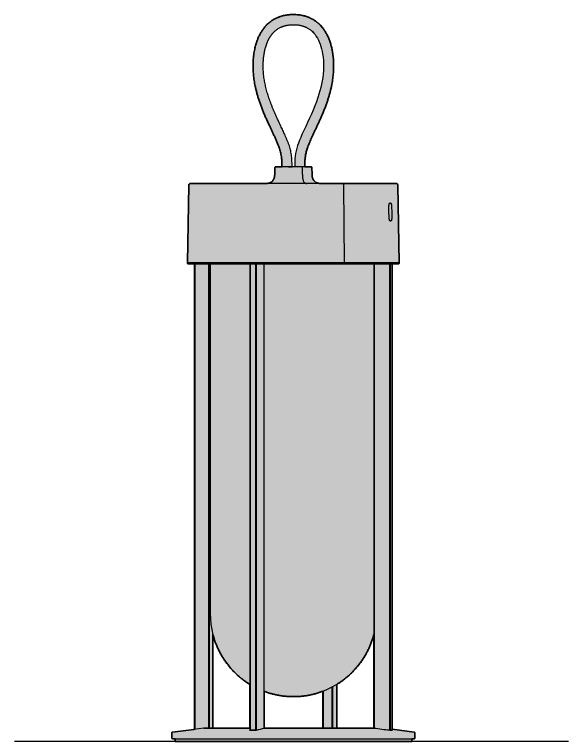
# Model space of a CAD drawing. Header units: millimetres. Extents: x 103 to 812, y 15 to 711.
# Drawn here: x 103.4 to 403.1, y 317.7 to 711.2 of the extents above; entities that cross this region are included whole.
import ezdxf

# ---------------------------------------------------------------- set-up
doc = ezdxf.new("R2010")
doc.units = ezdxf.units.MM
doc.layers.add('Blocks', color=7, linetype='Continuous')
doc.layers.add('Blocks$Fill', color=7, linetype='Continuous', true_color=0xffffff)
for name, color, linetype, lineweight, true_color in [('Blocks$Inner', 7, 'Continuous', 25, 0x007f00), ('Blocks$Outline', 7, 'Continuous', 35, 0xff3f3f), ('Groud', 7, 'Continuous', 25, 0x243775)]:
    doc.layers.add(name, color=color, linetype=linetype, lineweight=lineweight, true_color=true_color)

# ---------------------------------------------------------------- blocks, each defined once
blk = doc.blocks.new('In Vitro Portable Lamp Front')
at = {"layer": 'Blocks$Fill'}
h = blk.add_hatch(color=256, dxfattribs=at)
h.paths.add_polyline_path([(144.64, 311.05), (141.36, 311.05), (141.34, 311.05), (141.33, 311.05), (141.32, 311.05), (141.31, 311.05), (141.3, 311.05), (141.29, 311.05), (141.28, 311.04), (141.27, 311.04), (141.25, 311.04), (141.24, 311.04), (141.23, 311.03), (141.22, 311.03), (141.21, 311.03), (141.2, 311.02), (141.19, 311.02), (141.17, 311.02), (141.16, 311.01), (141.15, 311.01), (141.14, 311), (141.13, 311), (141.12, 310.99), (141.11, 310.98), (141.1, 310.98), (141.09, 310.97), (141.08, 310.96), (141.07, 310.96), (141.06, 310.95), (141.05, 310.94), (141.04, 310.93), (141.03, 310.93), (141.02, 310.92), (141.01, 310.91), (141, 310.9), (140.99, 310.89), (140.98, 310.88), (140.97, 310.87), (140.96, 310.86), (140.96, 310.85), (140.95, 310.84), (140.94, 310.83), (140.94, 310.82), (140.93, 310.81), (140.92, 310.8), (140.92, 310.79), (140.91, 310.78), (140.9, 310.77), (140.9, 310.75), (140.89, 310.74), (140.89, 310.73), (140.89, 310.72), (140.88, 310.71), (140.88, 310.7), (140.88, 310.69), (140.87, 310.68), (140.87, 310.66), (140.87, 310.65), (140.86, 310.64), (140.86, 310.63), (140.86, 310.62), (140.86, 310.61), (140.86, 310.6), (140.86, 310.59), (140.86, 310.57), (140.86, 310.56), (140.77, 307.26), (140.75, 306.69), (140.73, 306.39), (140.72, 306.25), (140.7, 306.1), (140.68, 305.95), (140.65, 305.79), (140.63, 305.64), (140.59, 305.49), (140.56, 305.34), (140.52, 305.18), (140.47, 305.03), (140.42, 304.88), (140.37, 304.76), (140.33, 304.64), (140.28, 304.52), (140.22, 304.41), (140.17, 304.29), (140.11, 304.18), (140.04, 304.06), (139.98, 303.95), (139.91, 303.84), (139.83, 303.73), (139.76, 303.63), (139.68, 303.53), (139.59, 303.43), (139.5, 303.33), (139.41, 303.23), (139.32, 303.14), (139.27, 303.1), (139.22, 303.05), (139.17, 303.01), (139.12, 302.97), (139.07, 302.92), (139.02, 302.88), (138.96, 302.84), (138.91, 302.8), (138.85, 302.77), (138.8, 302.73), (138.74, 302.69), (138.68, 302.66), (138.62, 302.62), (138.57, 302.59), (138.51, 302.56), (138.45, 302.53), (138.38, 302.5), (138.32, 302.47), (138.26, 302.44), (138.2, 302.41), (138.13, 302.39), (138.07, 302.36), (137.94, 302.32), (137.81, 302.27), (137.68, 302.24), (137.54, 302.2), (137.4, 302.17), (137.26, 302.15), (137.12, 302.12), (136.98, 302.1), (136.84, 302.09), (136.69, 302.08), (136.54, 302.07), (136.25, 302.06), (136.25, 302.06), (136.25, 302.06), (136.25, 302.06), (136.25, 302.06), (136.25, 302.06), (136.25, 302.06), (136.25, 302.06), (136.25, 302.06), (136.25, 302.06), (136.25, 302.06), (136.25, 302.06), (136.25, 302.06), (136.25, 302.06), (136.25, 302.05), (136.25, 302.05), (95.3, 302.05), (95.3, 302.05), (95.3, 302.05), (95.28, 302.05), (95.25, 302.05), (95.23, 302.05), (95.21, 302.05), (95.19, 302.04), (95.16, 302.04), (95.14, 302.04), (95.12, 302.03), (95.09, 302.03), (95.07, 302.02), (95.05, 302.02), (95.03, 302.01), (95, 302.01), (94.98, 302), (94.96, 301.99), (94.93, 301.98), (94.91, 301.97), (94.89, 301.96), (94.87, 301.95), (94.84, 301.94), (94.82, 301.93), (94.8, 301.92), (94.78, 301.9), (94.76, 301.89), (94.73, 301.88), (94.71, 301.86), (94.69, 301.85), (94.67, 301.83), (94.65, 301.81), (94.63, 301.8), (94.62, 301.78), (94.6, 301.76), (94.58, 301.75), (94.56, 301.73), (94.54, 301.71), (94.53, 301.69), (94.51, 301.67), (94.5, 301.65), (94.48, 301.63), (94.47, 301.61), (94.45, 301.59), (94.44, 301.56), (94.43, 301.54), (94.42, 301.52), (94.4, 301.5), (94.39, 301.48), (94.38, 301.45), (94.37, 301.43), (94.36, 301.41), (94.36, 301.39), (94.35, 301.36), (94.34, 301.34), (94.33, 301.32), (94.33, 301.29), (94.32, 301.27), (94.32, 301.25), (94.31, 301.22), (94.31, 301.2), (94.31, 301.18), (94.3, 301.16), (94.3, 301.13), (94.3, 301.11), (94.3, 301.09), (94.3, 301.07), (93.56, 259.06), (93.56, 259.05), (93.57, 259.03), (93.57, 259.02), (93.57, 259.01), (93.57, 259), (93.57, 258.99), (93.57, 258.97), (93.57, 258.96), (93.58, 258.95), (93.58, 258.94), (93.58, 258.92), (93.58, 258.91), (93.59, 258.9), (93.59, 258.89), (93.6, 258.88), (93.6, 258.86), (93.61, 258.85), (93.61, 258.84), (93.62, 258.83), (93.62, 258.82), (93.63, 258.81), (93.63, 258.8), (93.64, 258.79), (93.65, 258.78), (93.65, 258.77), (93.66, 258.76), (93.67, 258.75), (93.68, 258.74), (93.68, 258.73), (93.69, 258.72), (93.7, 258.71), (93.71, 258.7), (93.72, 258.69), (93.73, 258.68), (93.73, 258.67), (93.74, 258.67), (93.75, 258.66), (93.76, 258.65), (93.77, 258.64), (93.78, 258.64), (93.79, 258.63), (93.8, 258.62), (93.82, 258.62), (93.83, 258.61), (93.84, 258.6), (93.85, 258.6), (93.86, 258.59), (93.87, 258.59), (93.88, 258.58), (93.89, 258.58), (93.91, 258.58), (93.92, 258.57), (93.93, 258.57), (93.94, 258.57), (93.96, 258.56), (93.97, 258.56), (93.98, 258.56), (93.99, 258.56), (94, 258.55), (94.02, 258.55), (94.03, 258.55), (94.04, 258.55), (94.05, 258.55), (94.06, 258.55), (97.33, 258.55), (97.33, 6.59), (97.06, 6.56), (85.46, 5.04), (85.45, 5.04), (85.44, 5.04), (85.43, 5.04), (85.43, 5.03), (85.42, 5.03), (85.41, 5.03), (85.41, 5.03), (85.4, 5.03), (85.39, 5.02), (85.38, 5.02), (85.38, 5.02), (85.37, 5.02), (85.36, 5.01), (85.36, 5.01), (85.35, 5.01), (85.34, 5), (85.33, 5), (85.33, 5), (85.32, 4.99), (85.31, 4.99), (85.31, 4.98), (85.3, 4.98), (85.29, 4.97), (85.29, 4.97), (85.28, 4.96), (85.27, 4.96), (85.27, 4.95), (85.26, 4.95), (85.26, 4.94), (85.25, 4.94), (85.25, 4.93), (85.24, 4.93), (85.23, 4.92), (85.23, 4.91), (85.22, 4.91), (85.22, 4.9), (85.21, 4.89), (85.21, 4.89), (85.21, 4.88), (85.2, 4.87), (85.2, 4.87), (85.19, 4.86), (85.19, 4.85), (85.19, 4.85), (85.18, 4.84), (85.18, 4.83), (85.18, 4.82), (85.17, 4.82), (85.17, 4.81), (85.17, 4.8), (85.17, 4.79), (85.16, 4.79), (85.16, 4.78), (85.16, 4.77), (85.16, 4.76), (85.16, 4.76), (85.16, 4.75), (85.15, 4.74), (85.15, 4.73), (85.15, 4.73), (85.15, 4.72), (85.15, 4.71), (85.15, 4.71), (85.15, 4.7), (85.15, 4.7), (85.15, 4.7), (85.15, 4.7), (85.15, 4.7), (85.15, 4.7), (85.15, 4.7), (85.15, 4.7), (85.1, 1.86), (85.1, 1.85), (85.1, 1.84), (85.1, 1.83), (85.1, 1.82), (85.1, 1.81), (85.1, 1.8), (85.11, 1.8), (85.11, 1.79), (85.11, 1.78), (85.11, 1.77), (85.11, 1.76), (85.11, 1.75), (85.12, 1.75), (85.12, 1.74), (85.12, 1.73), (85.13, 1.72), (85.13, 1.71), (85.13, 1.7), (85.14, 1.7), (85.14, 1.69), (85.14, 1.68), (85.15, 1.67), (85.15, 1.67), (85.16, 1.66), (85.16, 1.65), (85.17, 1.64), (85.17, 1.64), (85.18, 1.63), (85.18, 1.62), (85.19, 1.62), (85.2, 1.61), (85.2, 1.6), (85.21, 1.6), (85.21, 1.59), (85.22, 1.59), (85.23, 1.58), (85.23, 1.58), (85.24, 1.57), (85.25, 1.57), (85.25, 1.56), (85.26, 1.56), (85.27, 1.55), (85.28, 1.55), (85.28, 1.54), (85.29, 1.54), (85.3, 1.53), (85.31, 1.53), (85.32, 1.53), (85.32, 1.52), (85.33, 1.52), (85.34, 1.52), (85.35, 1.52), (85.36, 1.51), (85.37, 1.51), (85.37, 1.51), (85.38, 1.51), (85.39, 1.51), (85.4, 1.5), (85.41, 1.5), (85.42, 1.5), (85.43, 1.5), (85.43, 1.5), (85.44, 1.5), (85.45, 1.5), (86.86, 1.5), (86.86, 0), (126.36, 0), (214.86, 0), (214.86, 1.5), (216.26, 1.5), (216.27, 1.5), (216.28, 1.5), (216.29, 1.5), (216.3, 1.5), (216.3, 1.5), (216.31, 1.5), (216.32, 1.51), (216.33, 1.51), (216.34, 1.51), (216.35, 1.51), (216.35, 1.51), (216.36, 1.52), (216.37, 1.52), (216.38, 1.52), (216.39, 1.52), (216.4, 1.53), (216.4, 1.53), (216.41, 1.53), (216.42, 1.54), (216.43, 1.54), (216.44, 1.55), (216.44, 1.55), (216.45, 1.56), (216.46, 1.56), (216.47, 1.57), (216.47, 1.57), (216.48, 1.58), (216.49, 1.58), (216.49, 1.59), (216.5, 1.59), (216.5, 1.6), (216.51, 1.6), (216.52, 1.61), (216.52, 1.62), (216.53, 1.62), (216.53, 1.63), (216.54, 1.64), (216.54, 1.64), (216.55, 1.65), (216.55, 1.66), (216.56, 1.67), (216.56, 1.67), (216.57, 1.68), (216.57, 1.69), (216.58, 1.7), (216.58, 1.7), (216.58, 1.71), (216.59, 1.72), (216.59, 1.73), (216.59, 1.74), (216.59, 1.75), (216.6, 1.75), (216.6, 1.76), (216.6, 1.77), (216.6, 1.78), (216.61, 1.79), (216.61, 1.8), (216.61, 1.8), (216.61, 1.81), (216.61, 1.82), (216.61, 1.83), (216.61, 1.84), (216.61, 1.85), (216.61, 1.86), (216.56, 4.7), (216.56, 4.7), (216.56, 4.7), (216.56, 4.7), (216.56, 4.7), (216.56, 4.7), (216.56, 4.7), (216.56, 4.7), (216.56, 4.71), (216.56, 4.71), (216.56, 4.72), (216.56, 4.73), (216.56, 4.73), (216.56, 4.74), (216.56, 4.75), (216.56, 4.76), (216.55, 4.76), (216.55, 4.77), (216.55, 4.78), (216.55, 4.79), (216.55, 4.79), (216.54, 4.8), (216.54, 4.81), (216.54, 4.82), (216.54, 4.82), (216.53, 4.83), (216.53, 4.84), (216.53, 4.85), (216.52, 4.85), (216.52, 4.86), (216.52, 4.87), (216.51, 4.87), (216.51, 4.88), (216.5, 4.89), (216.5, 4.89), (216.49, 4.9), (216.49, 4.91), (216.48, 4.91), (216.48, 4.92), (216.47, 4.93), (216.47, 4.93), (216.46, 4.94), (216.46, 4.94), (216.45, 4.95), (216.44, 4.95), (216.44, 4.96), (216.43, 4.96), (216.43, 4.97), (216.42, 4.97), (216.41, 4.98), (216.41, 4.98), (216.4, 4.99), (216.39, 4.99), (216.39, 5), (216.38, 5), (216.37, 5), (216.36, 5.01), (216.36, 5.01), (216.35, 5.01), (216.34, 5.02), (216.34, 5.02), (216.33, 5.02), (216.32, 5.02), (216.31, 5.03), (216.31, 5.03), (216.3, 5.03), (216.29, 5.03), (216.29, 5.03), (216.28, 5.04), (216.27, 5.04), (216.26, 5.04), (216.26, 5.04), (204.38, 6.59), (204.38, 258.55), (207.65, 258.55), (207.66, 258.55), (207.67, 258.55), (207.68, 258.55), (207.7, 258.55), (207.71, 258.55), (207.72, 258.56), (207.73, 258.56), (207.74, 258.56), (207.76, 258.56), (207.77, 258.57), (207.78, 258.57), (207.79, 258.57), (207.81, 258.58), (207.82, 258.58), (207.83, 258.58), (207.84, 258.59), (207.85, 258.59), (207.86, 258.6), (207.87, 258.6), (207.89, 258.61), (207.9, 258.62), (207.91, 258.62), (207.92, 258.63), (207.93, 258.64), (207.94, 258.64), (207.95, 258.65), (207.96, 258.66), (207.97, 258.67), (207.98, 258.67), (207.99, 258.68), (208, 258.69), (208, 258.7), (208.01, 258.71), (208.02, 258.72), (208.03, 258.73), (208.04, 258.74), (208.04, 258.75), (208.05, 258.76), (208.06, 258.77), (208.07, 258.78), (208.07, 258.79), (208.08, 258.8), (208.08, 258.81), (208.09, 258.82), (208.1, 258.83), (208.1, 258.84), (208.11, 258.85), (208.11, 258.86), (208.12, 258.88), (208.12, 258.89), (208.12, 258.9), (208.13, 258.91), (208.13, 258.92), (208.13, 258.94), (208.14, 258.95), (208.14, 258.96), (208.14, 258.97), (208.14, 258.99), (208.14, 259), (208.15, 259.01), (208.15, 259.02), (208.15, 259.03), (208.15, 259.05), (208.15, 259.06), (207.41, 301.07), (207.41, 301.07), (207.41, 301.09), (207.41, 301.11), (207.41, 301.13), (207.41, 301.16), (207.41, 301.18), (207.4, 301.2), (207.4, 301.22), (207.39, 301.25), (207.39, 301.27), (207.38, 301.29), (207.38, 301.32), (207.37, 301.34), (207.36, 301.36), (207.36, 301.39), (207.35, 301.41), (207.34, 301.43), (207.33, 301.45), (207.32, 301.48), (207.31, 301.5), (207.3, 301.52), (207.28, 301.54), (207.27, 301.56), (207.26, 301.59), (207.24, 301.61), (207.23, 301.63), (207.22, 301.65), (207.2, 301.67), (207.18, 301.69), (207.17, 301.71), (207.15, 301.73), (207.13, 301.75), (207.12, 301.76), (207.1, 301.78), (207.08, 301.8), (207.06, 301.81), (207.04, 301.83), (207.02, 301.85), (207, 301.86), (206.98, 301.88), (206.96, 301.89), (206.93, 301.9), (206.91, 301.92), (206.89, 301.93), (206.87, 301.94), (206.85, 301.95), (206.82, 301.96), (206.8, 301.97), (206.78, 301.98), (206.76, 301.99), (206.73, 302), (206.71, 302.01), (206.69, 302.01), (206.66, 302.02), (206.64, 302.02), (206.62, 302.03), (206.59, 302.03), (206.57, 302.04), (206.55, 302.04), (206.53, 302.04), (206.5, 302.05), (206.48, 302.05), (206.46, 302.05), (206.44, 302.05), (206.41, 302.05), (206.41, 302.05), (177.49, 302.05), (165.46, 302.05), (165.46, 302.05), (165.46, 302.06), (165.46, 302.06), (165.46, 302.06), (165.46, 302.06), (165.46, 302.06), (165.46, 302.06), (165.46, 302.06), (165.46, 302.06), (165.46, 302.06), (165.46, 302.06), (165.46, 302.06), (165.46, 302.06), (165.46, 302.06), (165.46, 302.06), (165.46, 302.06), (165.46, 302.06), (165.46, 302.06), (165.46, 302.06), (165.46, 302.06), (165.46, 302.06), (165.46, 302.06), (165.46, 302.06), (165.46, 302.06), (165.46, 302.06), (165.46, 302.06), (165.46, 302.06), (165.46, 302.06), (165.46, 302.06), (165.46, 302.06), (165.46, 302.06), (165.46, 302.06), (165.46, 302.06), (165.46, 302.06), (165.46, 302.06), (165.17, 302.07), (165.02, 302.08), (164.88, 302.09), (164.74, 302.1), (164.59, 302.12), (164.45, 302.14), (164.31, 302.17), (164.18, 302.2), (164.04, 302.23), (163.91, 302.27), (163.77, 302.31), (163.65, 302.36), (163.52, 302.41), (163.46, 302.44), (163.39, 302.46), (163.33, 302.49), (163.27, 302.52), (163.21, 302.55), (163.15, 302.59), (163.1, 302.62), (163.04, 302.65), (162.98, 302.69), (162.93, 302.72), (162.87, 302.76), (162.82, 302.79), (162.77, 302.83), (162.71, 302.87), (162.66, 302.91), (162.61, 302.95), (162.56, 302.99), (162.51, 303.04), (162.41, 303.12), (162.32, 303.22), (162.23, 303.31), (162.14, 303.41), (162.05, 303.51), (161.97, 303.61), (161.9, 303.71), (161.82, 303.82), (161.75, 303.93), (161.67, 304.06), (161.59, 304.2), (161.52, 304.33), (161.46, 304.47), (161.4, 304.61), (161.34, 304.75), (161.29, 304.89), (161.24, 305.04), (161.2, 305.18), (161.16, 305.32), (161.12, 305.47), (161.09, 305.61), (161.07, 305.75), (161.04, 305.89), (161.02, 306.03), (161, 306.18), (160.98, 306.45), (160.96, 306.73), (160.94, 307.26), (160.86, 310.56), (160.86, 310.57), (160.86, 310.59), (160.85, 310.6), (160.85, 310.61), (160.85, 310.62), (160.85, 310.63), (160.85, 310.64), (160.85, 310.65), (160.84, 310.66), (160.84, 310.68), (160.84, 310.69), (160.83, 310.7), (160.83, 310.71), (160.83, 310.72), (160.82, 310.73), (160.82, 310.74), (160.81, 310.75), (160.81, 310.77), (160.8, 310.78), (160.8, 310.79), (160.79, 310.8), (160.78, 310.81), (160.78, 310.82), (160.77, 310.83), (160.76, 310.84), (160.76, 310.85), (160.75, 310.86), (160.74, 310.87), (160.73, 310.88), (160.72, 310.89), (160.71, 310.9), (160.71, 310.91), (160.7, 310.92), (160.69, 310.93), (160.68, 310.93), (160.67, 310.94), (160.66, 310.95), (160.65, 310.96), (160.64, 310.96), (160.63, 310.97), (160.62, 310.98), (160.6, 310.98), (160.59, 310.99), (160.58, 311), (160.57, 311), (160.56, 311.01), (160.55, 311.01), (160.54, 311.02), (160.53, 311.02), (160.51, 311.02), (160.5, 311.03), (160.49, 311.03), (160.48, 311.03), (160.47, 311.04), (160.46, 311.04), (160.45, 311.04), (160.43, 311.04), (160.42, 311.05), (160.41, 311.05), (160.4, 311.05), (160.39, 311.05), (160.38, 311.05), (160.37, 311.05), (160.36, 311.05), (157.07, 311.05), (157.07, 311.23), (157.07, 311.88), (157.07, 311.88), (157.07, 311.88), (157.07, 311.88), (157.07, 311.88), (157.07, 311.88), (157.07, 311.88), (157.07, 311.88), (157.07, 311.88), (157.07, 311.88), (157.07, 311.88), (157.07, 311.88), (157.07, 311.88), (157.07, 311.88), (157.07, 311.88), (157.07, 311.88), (157.07, 311.88), (157.07, 311.88), (157.07, 311.88), (157.07, 311.88), (157.07, 311.88), (157.07, 311.88), (157.07, 311.88), (157.07, 311.88), (157.07, 311.88), (157.07, 311.88), (157.07, 311.88), (157.07, 311.88), (157.07, 311.88), (157.07, 311.88), (157.07, 311.88), (157.07, 311.88), (157.07, 311.88), (157.07, 311.88), (157.07, 311.88), (157.07, 311.88), (157.07, 311.88), (157.07, 311.88), (157.07, 311.88), (157.07, 311.88), (157.07, 311.88), (157.07, 311.88), (157.07, 311.88), (157.07, 311.88), (157.07, 311.88), (157.07, 311.88), (157.07, 311.88), (157.07, 311.88), (157.07, 311.88), (157.07, 311.88), (157.07, 311.88), (157.07, 311.88), (157.07, 311.88), (157.07, 311.88), (157.07, 311.88), (157.07, 311.88), (157.07, 311.88), (157.07, 311.88), (157.05, 312.62), (157.07, 313.36), (157.09, 314.12), (157.11, 314.5), (157.17, 315.27), (157.26, 316.07), (157.33, 316.56), (157.4, 317.05), (157.49, 317.55), (157.59, 318.05), (157.7, 318.57), (157.82, 319.08), (157.96, 319.64), (158.12, 320.19), (158.3, 320.77), (158.49, 321.34), (158.7, 321.94), (158.92, 322.53), (159.41, 323.76), (160.56, 326.41), (166.08, 338.4), (166.94, 340.42), (167.77, 342.5), (168.55, 344.56), (169.25, 346.58), (169.87, 348.51), (170.43, 350.4), (170.91, 352.23), (171.33, 354.02), (171.68, 355.72), (171.97, 357.36), (172.2, 358.94), (172.38, 360.46), (172.51, 361.92), (172.59, 363.31), (172.64, 364.62), (172.65, 365.84), (172.63, 367), (172.59, 368.08), (172.52, 369.08), (172.41, 370.39), (172.23, 371.91), (172.11, 372.76), (171.96, 373.61), (171.79, 374.52), (171.59, 375.47), (171.35, 376.46), (171.06, 377.5), (170.89, 378.05), (170.72, 378.59), (170.39, 379.53), (170.21, 380.02), (170.02, 380.5), (169.81, 381), (169.59, 381.49), (169.35, 381.99), (169.1, 382.49), (168.9, 382.89), (168.68, 383.29), (168.46, 383.67), (168.24, 384.04), (168.03, 384.39), (167.8, 384.74), (167.59, 385.06), (167.37, 385.37), (167.1, 385.74), (166.83, 386.1), (166.57, 386.42), (166.31, 386.74), (166.07, 387.02), (165.83, 387.29), (165.38, 387.76), (164.92, 388.22), (164.48, 388.63), (164.18, 388.89), (163.94, 389.1), (163.63, 389.35), (163.27, 389.63), (162.93, 389.88), (162.59, 390.12), (162.08, 390.45), (161.61, 390.74), (161.17, 391), (160.74, 391.23), (160.35, 391.43), (159.98, 391.6), (159.64, 391.76), (159.32, 391.9), (158.93, 392.06), (158.58, 392.19), (158.25, 392.31), (157.93, 392.42), (157.58, 392.53), (157.16, 392.65), (156.68, 392.78), (156.14, 392.92), (155.58, 393.04), (154.93, 393.16), (154.27, 393.26), (153.6, 393.34), (152.92, 393.41), (152.23, 393.45), (151.54, 393.48), (150.82, 393.49), (150.11, 393.48), (149.62, 393.46), (149.13, 393.43), (148.62, 393.4), (148.12, 393.35), (147.6, 393.28), (147.08, 393.21), (146.55, 393.12), (146.03, 393.02), (145.49, 392.9), (144.95, 392.77), (144.4, 392.61), (143.86, 392.44), (143.26, 392.24), (142.73, 392.04), (142.27, 391.85), (141.89, 391.68), (141.33, 391.42), (140.89, 391.19), (140.57, 391.02), (140.19, 390.8), (139.74, 390.53), (139.24, 390.2), (138.96, 390.01), (138.68, 389.81), (138.37, 389.58), (138.07, 389.35), (137.75, 389.08), (137.43, 388.81), (137.08, 388.5), (136.75, 388.19), (136.39, 387.84), (136.05, 387.48), (135.72, 387.11), (135.39, 386.74), (135.09, 386.37), (134.8, 386), (134.52, 385.64), (134.25, 385.26), (134, 384.9), (133.76, 384.53), (133.54, 384.18), (133.32, 383.82), (132.91, 383.11), (132.68, 382.67), (132.45, 382.23), (132.24, 381.8), (132.05, 381.38), (131.69, 380.57), (131.39, 379.81), (131.13, 379.09), (130.89, 378.4), (130.71, 377.83), (130.54, 377.26), (130.38, 376.67), (130.22, 376.07), (130.07, 375.45), (129.93, 374.82), (129.78, 374.08), (129.65, 373.33), (129.52, 372.55), (129.41, 371.77), (129.31, 370.95), (129.23, 370.14), (129.15, 369.29), (129.1, 368.44), (129.05, 367.57), (129.03, 366.69), (129.02, 365.78), (129.03, 364.88), (129.06, 363.62), (129.14, 362.29), (129.25, 360.88), (129.42, 359.4), (129.63, 357.86), (129.89, 356.28), (130.22, 354.63), (130.6, 352.93), (131.04, 351.17), (131.56, 349.32), (132.15, 347.42), (132.81, 345.48), (133.53, 343.48), (134.33, 341.45), (136.07, 337.32), (141.15, 326.36), (141.93, 324.57), (142.69, 322.72), (143.14, 321.49), (143.35, 320.89), (143.55, 320.28), (143.73, 319.67), (143.89, 319.05), (144.03, 318.44), (144.16, 317.82), (144.27, 317.18), (144.36, 316.54), (144.43, 316.02), (144.48, 315.5), (144.56, 314.43), (144.61, 313.36)], flags=0)
h.paths.add_polyline_path([(127.37, 7.25), (107.32, 7.25), (107.32, 57.88), (107.6, 56.84), (107.91, 55.8), (108.25, 54.77), (108.61, 53.74), (109, 52.72), (109.41, 51.71), (109.85, 50.71), (110.31, 49.72), (110.8, 48.74), (111.31, 47.77), (111.85, 46.82), (112.4, 45.87), (112.98, 44.95), (113.59, 44.03), (114.21, 43.13), (114.85, 42.25), (115.52, 41.39), (116.2, 40.54), (116.9, 39.72), (117.62, 38.91), (118.36, 38.12), (119.12, 37.35), (119.88, 36.6), (120.67, 35.88), (121.47, 35.17), (122.28, 34.49), (123.1, 33.83), (123.94, 33.19), (124.78, 32.57), (125.63, 31.98), (126.5, 31.41), (127.37, 30.87)], flags=0)
h.paths.add_polyline_path([(134.97, 27.15), (135.92, 26.8), (136.88, 26.48), (137.84, 26.17), (138.82, 25.89), (139.8, 25.63), (140.79, 25.39), (141.78, 25.17), (142.78, 24.98), (143.78, 24.81), (144.79, 24.66), (145.8, 24.53), (146.81, 24.43), (147.82, 24.35), (148.83, 24.3), (149.85, 24.26), (150.86, 24.25), (151.83, 24.26), (152.8, 24.29), (153.78, 24.35), (154.77, 24.42), (155.76, 24.52), (156.76, 24.64), (157.75, 24.78), (158.75, 24.95), (159.76, 25.14), (160.76, 25.35), (161.76, 25.59), (162.76, 25.85), (163.76, 26.14), (164.76, 26.45), (165.75, 26.79), (166.74, 27.15), (166.74, 7.25), (156.05, 7.25), (135.22, 7.25), (134.97, 7.25)], flags=0)
h.paths.add_polyline_path([(174.34, 30.87), (175.28, 31.46), (176.21, 32.07), (177.12, 32.71), (178.01, 33.37), (178.89, 34.05), (179.75, 34.75), (180.6, 35.48), (181.42, 36.22), (182.23, 36.99), (183.01, 37.77), (183.77, 38.57), (184.52, 39.39), (185.24, 40.22), (185.94, 41.07), (186.61, 41.93), (187.26, 42.8), (187.89, 43.69), (188.5, 44.59), (189.08, 45.5), (189.64, 46.42), (190.17, 47.35), (190.67, 48.29), (191.16, 49.23), (191.61, 50.18), (192.05, 51.13), (192.46, 52.09), (192.84, 53.05), (193.2, 54.01), (193.53, 54.98), (193.84, 55.95), (194.13, 56.91), (194.4, 57.88), (194.4, 7.25), (194.37, 7.25), (174.33, 7.25), (174.34, 30.86)], flags=0)
h.paths.add_polyline_path([(162.15, 383.15), (162.6, 382.6), (163.24, 381.69), (163.83, 380.72), (164.37, 379.7), (164.86, 378.64), (165.29, 377.53), (165.73, 376.24), (166.1, 374.91), (166.41, 373.55), (166.67, 372.17), (166.92, 370.39), (167.09, 368.58), (167.17, 366.77), (167.18, 364.94), (167.11, 363.11), (166.96, 361.29), (166.75, 359.47), (166.47, 357.65), (166.11, 355.81), (165.7, 353.98), (165.23, 352.16), (164.71, 350.35), (164.14, 348.56), (163.34, 346.28), (162.48, 344.03), (161.57, 341.79), (154.82, 326.99), (154.19, 325.48), (153.59, 323.93), (153.12, 322.58), (152.71, 321.19), (152.35, 319.78), (152.07, 318.35), (151.84, 316.88), (151.69, 315.38), (151.6, 313.91), (151.57, 311.88), (151.58, 311.46), (151.59, 311.05), (150.14, 311.05), (150.13, 312.49), (150.1, 313.91), (150.06, 314.64), (150.01, 315.36), (149.95, 316.08), (149.87, 316.8), (149.78, 317.52), (149.67, 318.23), (149.55, 318.93), (149.4, 319.63), (149.24, 320.32), (149.06, 321.01), (148.87, 321.67), (148.66, 322.34), (148.4, 323.11), (148.13, 323.89), (147.54, 325.39), (146.35, 328.21), (140.82, 340.2), (139.46, 343.42), (138.32, 346.41), (137.82, 347.81), (137.37, 349.16), (136.97, 350.44), (136.55, 351.87), (136.18, 353.26), (135.85, 354.64), (135.55, 356.01), (135.29, 357.37), (135.06, 358.71), (134.85, 360.28), (134.69, 361.83), (134.58, 363.36), (134.53, 364.87), (134.52, 366.1), (134.55, 367.32), (134.61, 368.51), (134.7, 369.7), (134.81, 370.7), (134.96, 371.76), (135.15, 372.86), (135.26, 373.44), (135.38, 374.01), (135.63, 375.02), (135.77, 375.54), (135.92, 376.06), (136.08, 376.58), (136.26, 377.11), (136.41, 377.53), (136.57, 377.95), (136.73, 378.37), (136.91, 378.79), (137.1, 379.2), (137.39, 379.8), (137.64, 380.29), (137.83, 380.63), (137.98, 380.9), (138.17, 381.22), (138.38, 381.54), (138.62, 381.91), (138.88, 382.29), (139.15, 382.65), (139.43, 383), (139.71, 383.33), (140.03, 383.68), (140.36, 384.02), (140.68, 384.33), (141.01, 384.63), (141.33, 384.91), (141.65, 385.17), (141.98, 385.41), (142.32, 385.65), (142.67, 385.88), (143.03, 386.09), (143.4, 386.3), (143.78, 386.49), (144.16, 386.67), (144.55, 386.84), (144.9, 386.98), (145.18, 387.09), (145.55, 387.21), (145.91, 387.32), (146.17, 387.4), (146.5, 387.48), (146.88, 387.58), (147.32, 387.67), (147.61, 387.72), (147.89, 387.77), (148.2, 387.81), (148.51, 387.86), (149.12, 387.92), (149.72, 387.96), (150.32, 387.98), (150.9, 387.99), (151.34, 387.99), (151.78, 387.97), (152.2, 387.95), (152.62, 387.91), (153.01, 387.88), (153.41, 387.83), (153.77, 387.78), (154.12, 387.72), (154.46, 387.65), (154.79, 387.58), (155.09, 387.51), (155.38, 387.44), (155.63, 387.37), (155.88, 387.3), (156.22, 387.19), (156.51, 387.09), (156.74, 387), (156.96, 386.92), (157.2, 386.82), (157.43, 386.72), (157.69, 386.6), (157.96, 386.48), (158.24, 386.33), (158.53, 386.17), (158.83, 386), (159.13, 385.81), (159.46, 385.6), (159.77, 385.38), (160.1, 385.13), (160.43, 384.87), (160.66, 384.67), (160.88, 384.47), (161.09, 384.28), (161.27, 384.11), (161.45, 383.93), (161.59, 383.78), (161.72, 383.64)], flags=0)
at = {"layer": 'Blocks$Inner'}
for p, q in [((147.78, 311.05), (147.78, 311.05)), ((151.57, 311.91), (151.57, 311.88)), ((140.86, 310.56), (140.77, 307.26)), ((160.94, 307.26), (160.86, 310.56)), ((208.15, 259.06), (207.41, 301.07)), ((97.33, 258.55), (97.33, 6.59)), ((97.46, 258.55), (97.46, 6.61)), ((104.94, 258.55), (104.94, 7.25)), ((105.3, 258.55), (105.3, 7.25)), ((105.86, 258.55), (105.86, 69.25)), ((127.52, 258.55), (127.52, 6.25)), ((130.35, 258.55), (130.35, 6.25)), ((130.66, 258.55), (130.66, 6.25)), ((134.94, 258.55), (134.94, 7.17)), ((134.97, 7.18), (134.97, 258.55)), ((194.58, 258.55), (194.58, 7.22)), ((202.89, 258.55), (202.89, 6.25)), ((203.19, 258.55), (203.19, 6.25)), ((107.29, 57.97), (107.29, 7.25)), ((107.32, 7.25), (107.32, 57.88)), ((171.72, 29.38), (171.72, 7.25)), ((172.06, 29.56), (172.06, 7.25)), ((166.74, 27.15), (166.74, 7.25)), ((166.91, 27.21), (166.91, 7.25)), ((85.15, 4.7), (85.1, 1.86)), ((129.53, 6.25), (129.53, 6.1)), ((131.03, 6.16), (131.03, 6.25)), ((216.61, 1.86), (216.56, 4.7))]:
    blk.add_line(p, q, dxfattribs=at)
for points in [[(160.89, 384.48), (161.17, 384.22), (161.91, 383.44), (162.6, 382.6), (163.24, 381.69), (163.83, 380.72), (164.37, 379.7), (164.86, 378.64), (165.29, 377.53), (165.73, 376.24), (166.1, 374.91), (166.41, 373.55), (166.67, 372.17), (166.92, 370.39), (167.09, 368.58), (167.17, 366.77), (167.18, 364.94), (167.11, 363.11), (166.96, 361.29), (166.75, 359.47), (166.47, 357.65), (166.11, 355.81), (165.7, 353.98), (165.23, 352.16), (164.71, 350.35), (164.14, 348.56), (163.34, 346.28), (162.48, 344.03), (161.57, 341.79), (160.6, 339.56), (159.6, 337.34), (158.57, 335.12), (157.52, 332.89), (156.83, 331.43), (156.15, 329.96), (155.48, 328.48), (154.82, 326.99), (154.19, 325.48), (153.59, 323.93), (153.12, 322.58), (152.71, 321.19), (152.35, 319.78), (152.07, 318.35), (151.84, 316.88), (151.69, 315.38), (151.6, 313.91), (151.57, 312.47), (151.57, 311.88)], [(160.36, 311.05), (155.41, 311.05), (141.36, 311.05)], [(148.15, 311.05), (148.41, 311.05), (148.66, 311.05), (148.89, 311.05), (149.11, 311.05), (149.31, 311.05), (149.5, 311.05), (149.66, 311.05), (149.81, 311.05), (149.92, 311.05), (150.02, 311.05), (150.08, 311.05), (150.13, 311.05), (150.09, 311.05), (150.03, 311.05), (149.94, 311.05), (149.82, 311.05), (149.68, 311.05), (149.52, 311.05), (149.34, 311.05), (149.13, 311.05), (148.91, 311.05), (148.68, 311.05), (148.43, 311.05), (148.18, 311.05), (147.91, 311.05), (147.64, 311.05), (147.37, 311.05), (147.09, 311.05), (146.82, 311.05), (146.56, 311.05), (146.31, 311.05), (146.06, 311.05)], [(155.41, 311.05), (155.46, 311.04), (155.5, 311.01), (155.54, 310.97), (155.58, 310.91), (155.61, 310.83), (155.63, 310.75), (155.64, 310.66), (155.65, 310.56), (155.69, 307.26)], [(157.07, 311.05), (157.07, 311.23), (157.07, 311.88)], [(94.3, 301.07), (93.56, 259.06)], [(206.41, 302.05), (177.49, 302.05), (95.3, 302.05)], [(177.49, 302.05), (177.57, 302.04), (177.65, 301.99), (177.73, 301.92), (177.8, 301.82), (177.86, 301.7), (177.9, 301.56), (177.94, 301.4), (177.96, 301.24), (177.97, 301.07), (178.32, 259.06), (178.32, 258.96), (178.31, 258.86), (178.28, 258.78), (178.25, 258.7), (178.22, 258.64), (178.18, 258.59), (178.13, 258.56), (178.08, 258.55)], [(202.63, 283.56), (202.58, 286.97), (202.53, 289.66)], [(203.99, 289.66), (204.05, 286.24), (204.09, 283.56)], [(208.15, 259.06), (178.32, 259.06), (93.56, 259.06)], [(94.06, 258.55), (127.37, 258.55), (127.52, 258.55), (130.35, 258.55), (130.66, 258.55), (130.81, 258.55), (178.08, 258.55), (202.6, 258.55), (202.89, 258.55), (203.19, 258.55), (204.36, 258.55), (207.65, 258.55)], [(127.37, 258.55), (127.37, 6.25), (127.52, 6.25), (130.35, 6.25), (130.66, 6.25), (131.38, 6.25)], [(194.4, 258.55), (194.4, 7.25), (194.32, 7.25), (135.25, 7.25), (134.97, 7.25)], [(201.86, 6.25), (202.89, 6.25), (203.19, 6.25), (204.36, 6.25), (204.37, 258.55), (204.36, 6.25)], [(174.34, 7.25), (174.34, 30.86), (174.33, 7.25)], [(102.41, 7.25), (127.37, 7.25), (102.37, 7.25), (97.06, 6.56), (85.46, 5.04)], [(127.41, 6.25), (127.1, 6.1), (130.8, 6.1)], [(135.22, 7.25), (156.05, 7.25), (194.37, 7.25)], [(202.98, 6.1), (204.51, 6.1), (203.5, 6.25)], [(216.26, 5.04), (204.38, 6.59)], [(85.45, 1.5), (157.86, 1.5), (216.26, 1.5)], [(86.86, 1.5), (86.86, 0), (126.36, 0), (214.86, 0), (214.86, 1.5)]]:
    blk.add_lwpolyline(points, dxfattribs=at)
for centre, radius, start, end in [((141.36, 310.55), 0.5, 90, 178.5), ((160.36, 310.55), 0.5, 1.5, 90), ((95.3, 301.05), 1, 89.9999, 179), ((206.41, 301.05), 1, 1, 90.0001), ((94.06, 259.05), 0.5, 179, 270), ((207.65, 259.05), 0.5, 270, 1), ((150.86, 69.25), 45, 180, 238.5383), ((150.86, 69.25), 45, 270, 345.3596), ((150.86, 69.25), 45, 249.3261, 270), ((85.5, 4.69), 0.35, 97.4453, 179), ((216.21, 4.69), 0.35, 1, 82.5547), ((85.45, 1.85), 0.35, 179, 270), ((216.26, 1.85), 0.35, 270, 1)]:
    blk.add_arc(centre, radius, start, end, dxfattribs=at)
at = {"layer": 'Blocks$Inner', "extrusion": (0, 0, -1)}
blk.add_arc((-102.41, 6.9), 0.35, 82.5547, 90, dxfattribs=at)
at = {"layer": 'Blocks$Inner'}
for points, knots in [([(157.07, 311.88), (157.07, 311.99), (157.07, 312.16), (157.06, 312.42), (157.05, 312.67), (157.06, 312.99), (157.06, 313.36), (157.08, 313.74), (157.09, 314.12), (157.12, 314.63), (157.17, 315.28), (157.26, 316.13), (157.4, 317.06), (157.58, 318.07), (157.82, 319.12), (158.12, 320.21), (158.49, 321.37), (158.92, 322.55), (159.41, 323.79), (159.96, 325.08), (160.56, 326.43), (161.23, 327.88), (161.95, 329.44), (162.74, 331.1), (163.55, 332.82), (164.39, 334.62), (165.24, 336.48), (166.1, 338.42), (166.95, 340.43), (167.78, 342.49), (168.55, 344.54), (169.25, 346.54), (169.88, 348.49), (170.43, 350.37), (170.92, 352.21), (171.33, 353.98), (171.68, 355.69), (171.97, 357.34), (172.2, 358.92), (172.38, 360.44), (172.51, 361.89), (172.6, 363.28), (172.64, 364.59), (172.65, 365.82), (172.63, 366.97), (172.59, 368.05), (172.54, 368.96), (172.47, 369.73), (172.41, 370.41), (172.33, 371.14), (172.23, 371.93), (172.11, 372.76), (171.96, 373.63), (171.79, 374.53), (171.59, 375.49), (171.35, 376.48), (171.06, 377.53), (170.74, 378.55), (170.39, 379.55), (170.02, 380.52), (169.59, 381.5), (169.14, 382.43), (168.69, 383.28), (168.26, 384.03), (167.82, 384.73), (167.35, 385.41), (166.85, 386.08), (166.33, 386.72), (165.85, 387.27), (165.48, 387.67), (165.22, 387.93), (165.06, 388.08), (164.92, 388.22), (164.79, 388.34), (164.68, 388.45), (164.57, 388.54), (164.47, 388.64), (164.34, 388.75), (164.16, 388.91), (163.92, 389.12), (163.61, 389.36), (163.28, 389.62), (162.93, 389.88), (162.54, 390.16), (162.1, 390.44), (161.62, 390.74), (161.17, 391), (160.75, 391.22), (160.36, 391.43), (159.99, 391.6), (159.65, 391.76), (159.3, 391.91), (158.94, 392.05), (158.59, 392.19), (158.25, 392.31), (157.92, 392.42), (157.56, 392.54), (157.14, 392.66), (156.66, 392.79), (156.14, 392.92), (155.34, 393.09), (154.26, 393.27), (152.91, 393.42), (151.52, 393.49), (150.26, 393.49), (149.12, 393.44), (148.11, 393.35), (147.07, 393.22), (146.02, 393.03), (144.94, 392.77), (144.02, 392.5), (143.28, 392.25), (142.75, 392.05), (142.29, 391.86), (141.91, 391.69), (141.6, 391.55), (141.37, 391.44), (141.21, 391.36), (141.1, 391.3), (141, 391.25), (140.88, 391.19), (140.73, 391.11), (140.5, 390.98), (140.16, 390.79), (139.72, 390.52), (139.21, 390.19), (138.66, 389.8), (138.05, 389.34), (137.4, 388.8), (136.73, 388.18), (136.05, 387.49), (135.4, 386.76), (134.8, 386.02), (134.25, 385.28), (133.76, 384.55), (133.32, 383.83), (132.88, 383.06), (132.45, 382.25), (132.05, 381.4), (131.7, 380.59), (131.39, 379.82), (131.13, 379.1), (130.84, 378.25), (130.53, 377.25), (130.21, 376.06), (129.91, 374.75), (129.64, 373.31), (129.4, 371.75), (129.21, 370.12), (129.09, 368.43), (129.02, 366.67), (129.02, 365.06), (129.06, 363.59), (129.13, 362.26), (129.25, 360.85), (129.41, 359.38), (129.63, 357.84), (129.89, 356.25), (130.21, 354.61), (130.6, 352.9), (131.04, 351.13), (131.56, 349.3), (132.15, 347.4), (132.81, 345.45), (133.54, 343.46), (134.33, 341.44), (135.17, 339.38), (136.08, 337.3), (137.04, 335.18), (137.96, 333.21), (138.81, 331.4), (139.59, 329.75), (140.38, 328.07), (141.16, 326.34), (141.94, 324.56), (142.61, 322.94), (143.15, 321.51), (143.56, 320.28), (143.9, 319.06), (144.17, 317.81), (144.36, 316.62), (144.49, 315.49), (144.57, 314.43), (144.62, 313.34), (144.64, 312.22), (144.64, 311.45), (144.64, 311.05)], [0.831866, 0.831866, 0.831866, 0.831866, 0.833945, 0.834972, 0.836006, 0.837883, 0.839798, 0.84172, 0.843653, 0.845598, 0.849503, 0.853607, 0.858633, 0.863825, 0.869213, 0.875095, 0.88127, 0.887758, 0.89457, 0.901771, 0.909405, 0.917384, 0.926492, 0.935962, 0.9458, 0.956006, 0.966575, 0.977497, 0.988761, 1.000295, 1.011582, 1.02252, 1.032918, 1.042971, 1.052675, 1.062025, 1.070874, 1.079371, 1.087512, 1.095295, 1.102717, 1.109779, 1.116474, 1.122678, 1.128525, 1.134011, 1.139136, 1.142318, 1.145786, 1.149548, 1.153605, 1.157961, 1.162365, 1.167043, 1.172001, 1.177242, 1.182772, 1.188598, 1.193723, 1.199064, 1.204621, 1.210397, 1.215079, 1.21962, 1.223903, 1.227927, 1.232667, 1.236977, 1.24085, 1.244282, 1.245508, 1.246662, 1.247715, 1.248659, 1.249496, 1.250225, 1.250847, 1.251701, 1.25295, 1.254627, 1.256734, 1.25909, 1.261358, 1.263528, 1.266737, 1.269693, 1.272396, 1.275012, 1.277342, 1.279473, 1.281482, 1.283369, 1.285596, 1.287628, 1.289504, 1.291286, 1.293289, 1.295611, 1.298281, 1.301278, 1.304379, 1.311547, 1.318887, 1.3264, 1.334115, 1.339438, 1.344912, 1.350543, 1.356328, 1.362268, 1.368378, 1.371781, 1.374818, 1.377455, 1.37969, 1.381523, 1.382953, 1.383793, 1.384385, 1.384909, 1.385614, 1.386503, 1.387542, 1.389885, 1.392654, 1.395846, 1.399461, 1.403492, 1.407932, 1.412782, 1.418005, 1.42316, 1.428119, 1.432877, 1.437436, 1.441798, 1.445966, 1.451124, 1.455961, 1.460485, 1.464699, 1.46861, 1.47235, 1.478409, 1.484705, 1.491238, 1.498962, 1.507009, 1.515359, 1.523986, 1.532894, 1.542111, 1.548516, 1.555288, 1.562451, 1.570002, 1.57794, 1.586109, 1.594645, 1.603548, 1.612815, 1.622619, 1.632789, 1.643317, 1.654197, 1.665421, 1.676777, 1.688458, 1.700462, 1.712759, 1.722121, 1.731496, 1.741008, 1.750781, 1.760807, 1.771071, 1.7778, 1.784369, 1.790882, 1.797282, 1.803889, 1.809233, 1.814674, 1.820133, 1.825784, 1.831866, 1.831866, 1.831866, 1.831866]), ([(150.14, 311.05), (150.14, 311.53), (150.14, 312.49), (150.11, 313.92), (150.02, 315.36), (149.88, 316.8), (149.68, 318.23), (149.41, 319.63), (149.08, 321), (148.65, 322.42), (148.14, 323.88), (147.56, 325.38), (146.96, 326.81), (146.36, 328.19), (145.76, 329.51), (145.18, 330.78), (144.61, 332), (143.94, 333.41), (143.19, 335.01), (142.36, 336.78), (141.57, 338.51), (140.82, 340.18), (140.12, 341.81), (139.47, 343.39), (138.87, 344.92), (138.32, 346.38), (137.82, 347.79), (137.37, 349.14), (136.95, 350.49), (136.55, 351.85), (136.18, 353.25), (135.84, 354.63), (135.54, 356), (135.28, 357.36), (135.05, 358.78), (134.84, 360.27), (134.68, 361.82), (134.57, 363.36), (134.52, 364.78), (134.51, 366.1), (134.54, 367.31), (134.6, 368.51), (134.69, 369.64), (134.81, 370.72), (134.96, 371.78), (135.14, 372.88), (135.37, 373.97), (135.62, 375.04), (135.91, 376.07), (136.18, 376.9), (136.41, 377.53), (136.57, 377.95), (136.73, 378.37), (136.91, 378.79), (137.09, 379.18), (137.25, 379.52), (137.38, 379.79), (137.48, 380), (137.57, 380.16), (137.64, 380.3), (137.73, 380.45), (137.84, 380.65), (137.99, 380.92), (138.17, 381.22), (138.38, 381.56), (138.62, 381.92), (138.88, 382.28), (139.15, 382.65), (139.43, 383), (139.82, 383.46), (140.34, 384.02), (140.99, 384.63), (141.65, 385.17), (142.32, 385.66), (143.03, 386.1), (143.65, 386.43), (144.16, 386.68), (144.54, 386.84), (144.88, 386.97), (145.16, 387.08), (145.38, 387.15), (145.55, 387.21), (145.72, 387.27), (145.93, 387.33), (146.19, 387.4), (146.52, 387.49), (146.9, 387.58), (147.36, 387.68), (147.91, 387.77), (148.51, 387.86), (149.12, 387.92), (149.72, 387.96), (150.31, 387.99), (151, 387.99), (151.77, 387.98), (152.6, 387.92), (153.39, 387.84), (154.11, 387.72), (154.77, 387.59), (155.35, 387.45), (155.83, 387.31), (156.2, 387.2), (156.49, 387.1), (156.74, 387.01), (157.05, 386.89), (157.45, 386.72), (157.98, 386.47), (158.55, 386.17), (159.15, 385.81), (159.79, 385.37), (160.45, 384.87), (161.1, 384.29), (161.67, 383.71), (162.01, 383.31), (162.15, 383.15)], [0, 0, 0, 0, 0.013792, 0.027426, 0.041267, 0.055227, 0.069082, 0.082779, 0.096406, 0.109824, 0.125674, 0.14128, 0.156476, 0.171027, 0.185096, 0.19866, 0.211766, 0.224524, 0.244118, 0.263263, 0.281733, 0.299465, 0.316812, 0.333418, 0.349292, 0.364444, 0.378879, 0.392601, 0.405613, 0.419921, 0.43381, 0.447503, 0.461, 0.474305, 0.487421, 0.502641, 0.517612, 0.532338, 0.546823, 0.558614, 0.570241, 0.581715, 0.593192, 0.602804, 0.613028, 0.62382, 0.635143, 0.645165, 0.655566, 0.666326, 0.670648, 0.675021, 0.679445, 0.683918, 0.688332, 0.692161, 0.694919, 0.697204, 0.69902, 0.700375, 0.701776, 0.704179, 0.707222, 0.710898, 0.71471, 0.719016, 0.723643, 0.728183, 0.732627, 0.736987, 0.746579, 0.755675, 0.764287, 0.772806, 0.781516, 0.790372, 0.794849, 0.799336, 0.803282, 0.806483, 0.808927, 0.810607, 0.812276, 0.814565, 0.817478, 0.821016, 0.825183, 0.829984, 0.836134, 0.842755, 0.849275, 0.855686, 0.86199, 0.868177, 0.877562, 0.886486, 0.894962, 0.902651, 0.909897, 0.91631, 0.921833, 0.925554, 0.928734, 0.931379, 0.933866, 0.939141, 0.9452, 0.951865, 0.959157, 0.967055, 0.975517, 0.984431, 0.99352, 1, 1, 1, 1]), ([(151.57, 311.88), (151.57, 311.74), (151.57, 311.46), (151.59, 311.19), (151.59, 311.05)], [0, 0, 0, 0, 0.501115, 1, 1, 1, 1]), ([(140.77, 307.26), (140.76, 307.07), (140.75, 306.68), (140.71, 306.09), (140.6, 305.48), (140.44, 304.92), (140.23, 304.4), (139.98, 303.95), (139.68, 303.52), (139.33, 303.13), (138.91, 302.79), (138.45, 302.51), (137.94, 302.3), (137.4, 302.16), (136.83, 302.08), (136.25, 302.05), (135.85, 302.05), (135.66, 302.05)], [28.144955, 28.144955, 28.144955, 28.144955, 28.213332, 28.283641, 28.356631, 28.432174, 28.492917, 28.554419, 28.616303, 28.67834, 28.7418, 28.805693, 28.870495, 28.936722, 29.00469, 29.074307, 29.144955, 29.144955, 29.144955, 29.144955]), ([(155.69, 307.26), (155.7, 306.96), (155.7, 306.65), (155.73, 306.03), (155.75, 305.7), (155.83, 305.05), (155.88, 304.72), (156.02, 304.09), (156.11, 303.79), (156.33, 303.24), (156.45, 303), (156.73, 302.59), (156.89, 302.43), (157.22, 302.2), (157.4, 302.12), (157.76, 302.05), (157.95, 302.05), (158.14, 302.05)], [11.299127, 11.299127, 11.299127, 11.299127, 11.424127, 11.424127, 11.549127, 11.549127, 11.674127, 11.674127, 11.799127, 11.799127, 11.924127, 11.924127, 12.049127, 12.049127, 12.174127, 12.174127, 12.299127, 12.299127, 12.299127, 12.299127]), ([(166.06, 302.05), (165.86, 302.05), (165.47, 302.05), (164.88, 302.08), (164.32, 302.16), (163.77, 302.3), (163.27, 302.51), (162.81, 302.78), (162.4, 303.11), (162.05, 303.5), (161.72, 303.95), (161.45, 304.46), (161.23, 305.03), (161.08, 305.6), (161, 306.17), (160.96, 306.72), (160.95, 307.08), (160.94, 307.26)], [0, 0, 0, 0, 0.070496, 0.139966, 0.207797, 0.273892, 0.338565, 0.401195, 0.463399, 0.525443, 0.587339, 0.660502, 0.732511, 0.802681, 0.870544, 0.936085, 1, 1, 1, 1]), ([(202.53, 289.66), (202.53, 289.7), (202.53, 289.78), (202.53, 289.9), (202.54, 290.03), (202.55, 290.15), (202.56, 290.27), (202.59, 290.46), (202.64, 290.72), (202.74, 291.01), (202.85, 291.25), (202.98, 291.42), (203.12, 291.53), (203.26, 291.57), (203.4, 291.53), (203.54, 291.42), (203.67, 291.25), (203.78, 291.01), (203.87, 290.72), (203.93, 290.42), (203.96, 290.15), (203.99, 289.9), (203.99, 289.74), (203.99, 289.66)], [2, 2, 2, 2, 2.021003, 2.041823, 2.062552, 2.083282, 2.104107, 2.125117, 2.187527, 2.250059, 2.312543, 2.375053, 2.437527, 2.500036, 2.562537, 2.625018, 2.68752, 2.750008, 2.812527, 2.874949, 2.916755, 2.958192, 3, 3, 3, 3]), ([(204.09, 283.56), (204.09, 283.51), (204.09, 283.43), (204.09, 283.31), (204.09, 283.18), (204.08, 283.06), (204.07, 282.94), (204.04, 282.75), (204, 282.49), (203.92, 282.2), (203.82, 281.96), (203.7, 281.79), (203.56, 281.68), (203.42, 281.64), (203.28, 281.68), (203.13, 281.79), (203, 281.96), (202.88, 282.2), (202.78, 282.49), (202.71, 282.79), (202.66, 283.06), (202.64, 283.31), (202.63, 283.47), (202.63, 283.56)], [5, 5, 5, 5, 5.02098, 5.041781, 5.062496, 5.083215, 5.104032, 5.125036, 5.187439, 5.249951, 5.312449, 5.374969, 5.437495, 5.500056, 5.562586, 5.625128, 5.687641, 5.750145, 5.812648, 5.875043, 5.916827, 5.958234, 6, 6, 6, 6]), ([(131.23, 258.55), (131.23, 258.55), (131.23, 258.55), (131.23, 258.55), (131.23, 258.55), (131.23, 258.55)], [0, 0, 0, 0, 0.536719, 0.764849, 1, 1, 1, 1])]:
    blk.add_open_spline(points, degree=3, knots=knots, dxfattribs=at)
for points in [[(130.8, 6.1), (132.28, 6.48), (133.75, 6.87), (135.22, 7.25)], [(194.37, 7.25), (197.23, 6.87), (200.1, 6.48), (202.98, 6.1)]]:
    blk.add_open_spline(points, degree=3, dxfattribs=at)
at = {"layer": 'Blocks$Outline'}
for points in [[(144.64, 311.05), (141.36, 311.05)], [(157.07, 311.23), (157.07, 311.88)], [(157.07, 311.05), (157.07, 311.23)], [(160.36, 311.05), (157.07, 311.05)], [(140.86, 310.56), (140.77, 307.26)], [(160.94, 307.26), (160.86, 310.56)], [(94.3, 301.07), (93.56, 259.06)], [(136.25, 302.05), (95.3, 302.05)], [(177.49, 302.05), (165.46, 302.05)], [(206.41, 302.05), (177.49, 302.05)], [(208.15, 259.06), (207.41, 301.07)], [(94.06, 258.55), (97.33, 258.55)], [(97.33, 258.55), (97.33, 6.59)], [(204.38, 6.59), (204.38, 258.55)], [(204.38, 258.55), (207.65, 258.55)], [(107.32, 7.25), (107.32, 57.88)], [(194.4, 57.88), (194.4, 7.25)], [(127.37, 30.87), (127.37, 7.25)], [(174.33, 7.25), (174.34, 30.86)], [(174.34, 30.86), (174.34, 30.87)], [(134.97, 7.25), (134.97, 27.15)], [(166.74, 27.15), (166.74, 7.25)], [(85.15, 4.7), (85.1, 1.86)], [(97.06, 6.56), (85.46, 5.04)], [(97.33, 6.59), (97.06, 6.56)], [(127.37, 7.25), (107.32, 7.25)], [(135.22, 7.25), (134.97, 7.25)], [(156.05, 7.25), (135.22, 7.25)], [(166.74, 7.25), (156.05, 7.25)], [(194.37, 7.25), (174.33, 7.25)], [(216.26, 5.04), (204.38, 6.59)], [(216.61, 1.86), (216.56, 4.7)], [(85.45, 1.5), (86.86, 1.5)], [(86.86, 1.5), (86.86, 0)], [(86.86, 0), (126.36, 0)], [(126.36, 0), (214.86, 0)], [(214.86, 0), (214.86, 1.5)], [(214.86, 1.5), (216.26, 1.5)]]:
    blk.add_lwpolyline(points, dxfattribs=at)
for points, knots in [([(157.07, 311.88), (157.07, 311.88), (157.07, 311.99), (157.07, 312.16), (157.06, 312.42), (157.05, 312.67), (157.06, 312.99), (157.06, 313.36), (157.08, 313.74), (157.09, 314.12), (157.12, 314.63), (157.17, 315.28), (157.26, 316.13), (157.4, 317.06), (157.58, 318.07), (157.82, 319.12), (158.12, 320.21), (158.49, 321.37), (158.92, 322.55), (159.41, 323.79), (159.96, 325.08), (160.56, 326.43), (161.23, 327.88), (161.95, 329.44), (162.74, 331.1), (163.55, 332.82), (164.39, 334.62), (165.24, 336.48), (166.1, 338.42), (166.95, 340.43), (167.78, 342.49), (168.55, 344.54), (169.25, 346.54), (169.88, 348.49), (170.43, 350.37), (170.92, 352.21), (171.33, 353.98), (171.68, 355.69), (171.97, 357.34), (172.2, 358.92), (172.38, 360.44), (172.51, 361.89), (172.6, 363.28), (172.64, 364.59), (172.65, 365.82), (172.63, 366.97), (172.59, 368.05), (172.54, 368.96), (172.47, 369.73), (172.41, 370.41), (172.33, 371.14), (172.23, 371.93), (172.11, 372.76), (171.96, 373.63), (171.79, 374.53), (171.59, 375.49), (171.35, 376.48), (171.06, 377.53), (170.74, 378.55), (170.39, 379.55), (170.02, 380.52), (169.59, 381.5), (169.14, 382.43), (168.69, 383.28), (168.26, 384.03), (167.82, 384.73), (167.35, 385.41), (166.85, 386.08), (166.33, 386.72), (165.85, 387.27), (165.48, 387.67), (165.22, 387.93), (165.06, 388.08), (164.92, 388.22), (164.79, 388.34), (164.68, 388.45), (164.57, 388.54), (164.47, 388.64), (164.34, 388.75), (164.16, 388.91), (163.92, 389.12), (163.61, 389.36), (163.28, 389.62), (162.93, 389.88), (162.54, 390.16), (162.1, 390.44), (161.62, 390.74), (161.17, 391), (160.75, 391.22), (160.36, 391.43), (159.99, 391.6), (159.65, 391.76), (159.3, 391.91), (158.94, 392.05), (158.59, 392.19), (158.25, 392.31), (157.92, 392.42), (157.56, 392.54), (157.14, 392.66), (156.66, 392.79), (156.14, 392.92), (155.34, 393.09), (154.26, 393.27), (152.91, 393.42), (151.52, 393.49), (150.26, 393.49), (149.12, 393.44), (148.11, 393.35), (147.07, 393.22), (146.02, 393.03), (144.94, 392.77), (144.02, 392.5), (143.28, 392.25), (142.75, 392.05), (142.29, 391.86), (141.91, 391.69), (141.6, 391.55), (141.37, 391.44), (141.21, 391.36), (141.1, 391.3), (141, 391.25), (140.88, 391.19), (140.73, 391.11), (140.5, 390.98), (140.16, 390.79), (139.72, 390.52), (139.21, 390.19), (138.66, 389.8), (138.05, 389.34), (137.4, 388.8), (136.73, 388.18), (136.05, 387.49), (135.4, 386.76), (134.8, 386.02), (134.25, 385.28), (133.76, 384.55), (133.32, 383.83), (132.88, 383.06), (132.45, 382.25), (132.05, 381.4), (131.7, 380.59), (131.39, 379.82), (131.13, 379.1), (130.84, 378.25), (130.53, 377.25), (130.21, 376.06), (129.91, 374.75), (129.64, 373.31), (129.4, 371.75), (129.21, 370.12), (129.09, 368.43), (129.02, 366.67), (129.02, 365.06), (129.06, 363.59), (129.13, 362.26), (129.25, 360.85), (129.41, 359.38), (129.63, 357.84), (129.89, 356.25), (130.21, 354.61), (130.6, 352.9), (131.04, 351.13), (131.56, 349.3), (132.15, 347.4), (132.81, 345.45), (133.54, 343.46), (134.33, 341.44), (135.17, 339.38), (136.08, 337.3), (137.04, 335.18), (137.96, 333.21), (138.81, 331.4), (139.59, 329.75), (140.38, 328.07), (141.16, 326.34), (141.94, 324.56), (142.61, 322.94), (143.15, 321.51), (143.56, 320.28), (143.9, 319.06), (144.17, 317.81), (144.36, 316.62), (144.49, 315.49), (144.57, 314.43), (144.62, 313.34), (144.64, 312.22), (144.64, 311.45), (144.64, 311.05)], [0.000003, 0.000003, 0.000003, 0.000003, 0.000006, 0.002082, 0.0031092, 0.0041437, 0.0060199, 0.0079351, 0.0098578, 0.0117905, 0.0137354, 0.0176406, 0.0217439, 0.0267704, 0.0319625, 0.0373499, 0.043232, 0.0494069, 0.0558952, 0.0627068, 0.0699077, 0.0775425, 0.0855213, 0.0946294, 0.1040987, 0.1139366, 0.1241431, 0.1347122, 0.1456338, 0.1568983, 0.1684315, 0.1797192, 0.1906563, 0.2010543, 0.2111076, 0.2208117, 0.2301618, 0.2390107, 0.2475078, 0.255649, 0.2634313, 0.270854, 0.2779151, 0.2846109, 0.2908147, 0.296661, 0.3021475, 0.3072729, 0.3104548, 0.3139224, 0.317684, 0.3217415, 0.3260977, 0.3305014, 0.3351797, 0.3401369, 0.3453781, 0.3509085, 0.3567339, 0.3618594, 0.3671998, 0.3727574, 0.3785335, 0.3832151, 0.3877561, 0.3920394, 0.3960628, 0.4008032, 0.4051129, 0.4089866, 0.4124183, 0.4136442, 0.414798, 0.4158509, 0.4167956, 0.4176322, 0.4183608, 0.4189835, 0.4198367, 0.421086, 0.4227632, 0.4248696, 0.4272263, 0.4294942, 0.4316644, 0.4348726, 0.4378288, 0.4405319, 0.4431483, 0.4454779, 0.4476088, 0.4496176, 0.4515048, 0.4537319, 0.4557636, 0.4576403, 0.4594224, 0.4614254, 0.4637469, 0.4664165, 0.4694141, 0.4725149, 0.4796832, 0.4870226, 0.4945356, 0.5022505, 0.5075737, 0.5130474, 0.5186786, 0.5244634, 0.5304037, 0.536514, 0.5399172, 0.5429536, 0.5455906, 0.5478258, 0.5496584, 0.5510882, 0.5519291, 0.552521, 0.5530445, 0.5537498, 0.5546385, 0.5556773, 0.5580211, 0.5607893, 0.5639819, 0.5675966, 0.5716277, 0.576068, 0.5809172, 0.5861402, 0.5912958, 0.5962541, 0.6010123, 0.6055716, 0.6099339, 0.6141018, 0.6192595, 0.6240968, 0.62862, 0.6328345, 0.6367452, 0.6404851, 0.6465444, 0.6528403, 0.6593729, 0.6670971, 0.6751447, 0.6834947, 0.6921213, 0.7010297, 0.7102465, 0.716651, 0.7234229, 0.730586, 0.7381376, 0.746075, 0.7542438, 0.7627804, 0.7716829, 0.7809497, 0.7907544, 0.8009243, 0.8114523, 0.8223316, 0.8335562, 0.8449118, 0.8565925, 0.8685962, 0.8808942, 0.8902561, 0.8996311, 0.9091431, 0.9189157, 0.928942, 0.9392055, 0.9459346, 0.9525037, 0.9590161, 0.9654169, 0.9720237, 0.9773669, 0.9828083, 0.9882671, 0.993918, 0.9999817, 0.9999817, 0.9999817, 0.9999817]), ([(140.77, 307.26), (140.76, 307.07), (140.75, 306.68), (140.71, 306.09), (140.6, 305.48), (140.44, 304.92), (140.23, 304.4), (139.98, 303.95), (139.68, 303.52), (139.33, 303.13), (138.91, 302.79), (138.45, 302.51), (137.94, 302.3), (137.4, 302.16), (136.83, 302.08), (136.45, 302.06), (136.25, 302.06), (136.25, 302.05)], [0, 0, 0, 0, 0.0683772, 0.1386861, 0.2116761, 0.287219, 0.3479619, 0.4094638, 0.4713477, 0.5333848, 0.596845, 0.6607374, 0.72554, 0.7917666, 0.8597353, 0.9293514, 0.929354, 0.929354, 0.929354, 0.929354]), ([(165.46, 302.05), (165.46, 302.06), (165.27, 302.06), (164.88, 302.08), (164.32, 302.16), (163.77, 302.3), (163.27, 302.51), (162.81, 302.78), (162.4, 303.11), (162.05, 303.5), (161.72, 303.95), (161.45, 304.46), (161.23, 305.03), (161.08, 305.6), (161, 306.17), (160.96, 306.72), (160.95, 307.08), (160.94, 307.26)], [0.0704878, 0.0704878, 0.0704878, 0.0704878, 0.0704959, 0.1399657, 0.2077965, 0.2738918, 0.3385654, 0.4011953, 0.463399, 0.5254425, 0.5873388, 0.6605025, 0.7325109, 0.8026815, 0.8705437, 0.9360854, 1, 1, 1, 1]), ([(194.4, 7.25), (194.39, 7.25), (194.38, 7.25), (194.37, 7.25), (194.37, 7.25)], [-0.003462861, -0.003462861, -0.003462861, -0.003462861, -0.00335777, 0, 0, 0, 0])]:
    blk.add_open_spline(points, degree=3, knots=knots, dxfattribs=at)
for points, weights in [([(141.36, 311.05), (140.87, 311.05), (140.86, 310.56)], [1, 0.716301943457, 1]), ([(160.86, 310.56), (160.84, 311.05), (160.36, 311.05)], [1, 0.716301943457, 1]), ([(107.32, 57.88), (111.9, 40.33), (127.37, 30.87)], [0.951590309465, 0.904788589375, 1]), ([(174.34, 30.87), (189.81, 40.33), (194.4, 57.88)], [0.898362250908, 0.879119375854, 1]), ([(134.97, 27.15), (142.65, 24.25), (150.86, 24.25)], [1, 0.983769554119, 1]), ([(150.86, 24.25), (159.06, 24.25), (166.74, 27.15)], [1, 0.941411536225, 0.915740190729])]:
    blk.add_rational_spline(points, weights, degree=2, dxfattribs=at)
for points, weights, knots in [([(95.3, 302.05), (95.3, 302.05), (94.32, 302.05), (94.3, 301.07)], [0.999999741996, 0.999999612993, 0.713250334521, 0.999999719608], [0.000001, 0.000001, 0.000001, 0.000001, 1.553344, 1.553344, 1.553344]), ([(207.41, 301.07), (207.41, 301.07), (207.4, 302.05), (206.41, 302.05), (206.41, 302.05)], [0.999999859803, 0.999999789706, 0.71325033452, 0.999999612993, 0.999999741994], [0, 0, 0, 0.000001, 1.553343, 1.553344, 1.553344, 1.553344]), ([(93.56, 259.06), (93.56, 258.85), (93.71, 258.7), (93.86, 258.55), (94.06, 258.55), (94.06, 258.55)], [1, 0.92220097167, 1, 0.922201214108, 0.999999636329, 0.999999757532], [0, 0, 0, 0.3970624, 0.3970624, 0.7941236, 0.7941242, 0.7941242, 0.7941242]), ([(207.65, 258.55), (207.65, 258.55), (207.86, 258.55), (208, 258.7), (208.15, 258.85), (208.15, 259.06)], [0.999999757563, 0.999999636343, 0.922201214109, 1, 0.92220097167, 1], [0.0000006, 0.0000006, 0.0000006, 0.0000012, 0.3970624, 0.3970624, 0.7941248, 0.7941248, 0.7941248]), ([(85.46, 5.04), (85.16, 5), (85.15, 4.7), (85.15, 4.7)], [1, 0.757259683499, 0.999990644261, 0.999993762793], [0, 0, 0, 0.4981764, 0.4981828, 0.4981828, 0.4981828]), ([(216.56, 4.7), (216.56, 4.7), (216.56, 5), (216.26, 5.04)], [0.999993762348, 0.999990644038, 0.757259683499, 1], [0.0000064, 0.0000064, 0.0000064, 0.0000128, 0.4981892, 0.4981892, 0.4981892]), ([(85.1, 1.86), (85.1, 1.71), (85.2, 1.6), (85.3, 1.5), (85.45, 1.5)], [1, 0.92220097174, 1, 0.92220097174, 1], [0, 0, 0, 0.2779437, 0.2779437, 0.5558874, 0.5558874, 0.5558874]), ([(216.26, 1.5), (216.41, 1.5), (216.51, 1.6), (216.61, 1.71), (216.61, 1.86)], [1, 0.92220097174, 1, 0.92220097174, 1], [0, 0, 0, 0.2779437, 0.2779437, 0.5558874, 0.5558874, 0.5558874])]:
    blk.add_rational_spline(points, weights, degree=2, knots=knots, dxfattribs=at)

msp = doc.modelspace()

# ---------------------------------------------------------------- linework, layer by layer
at = {"layer": 'Groud'}
msp.add_lwpolyline([(403.1, 317.75), (103.42, 317.75)], dxfattribs=at)

# ---------------------------------------------------------------- block references
at = {"layer": 'Blocks'}
msp.add_blockref('In Vitro Portable Lamp Front', (103.42, 317.75), dxfattribs=at)

doc.saveas('drawing.dxf')
